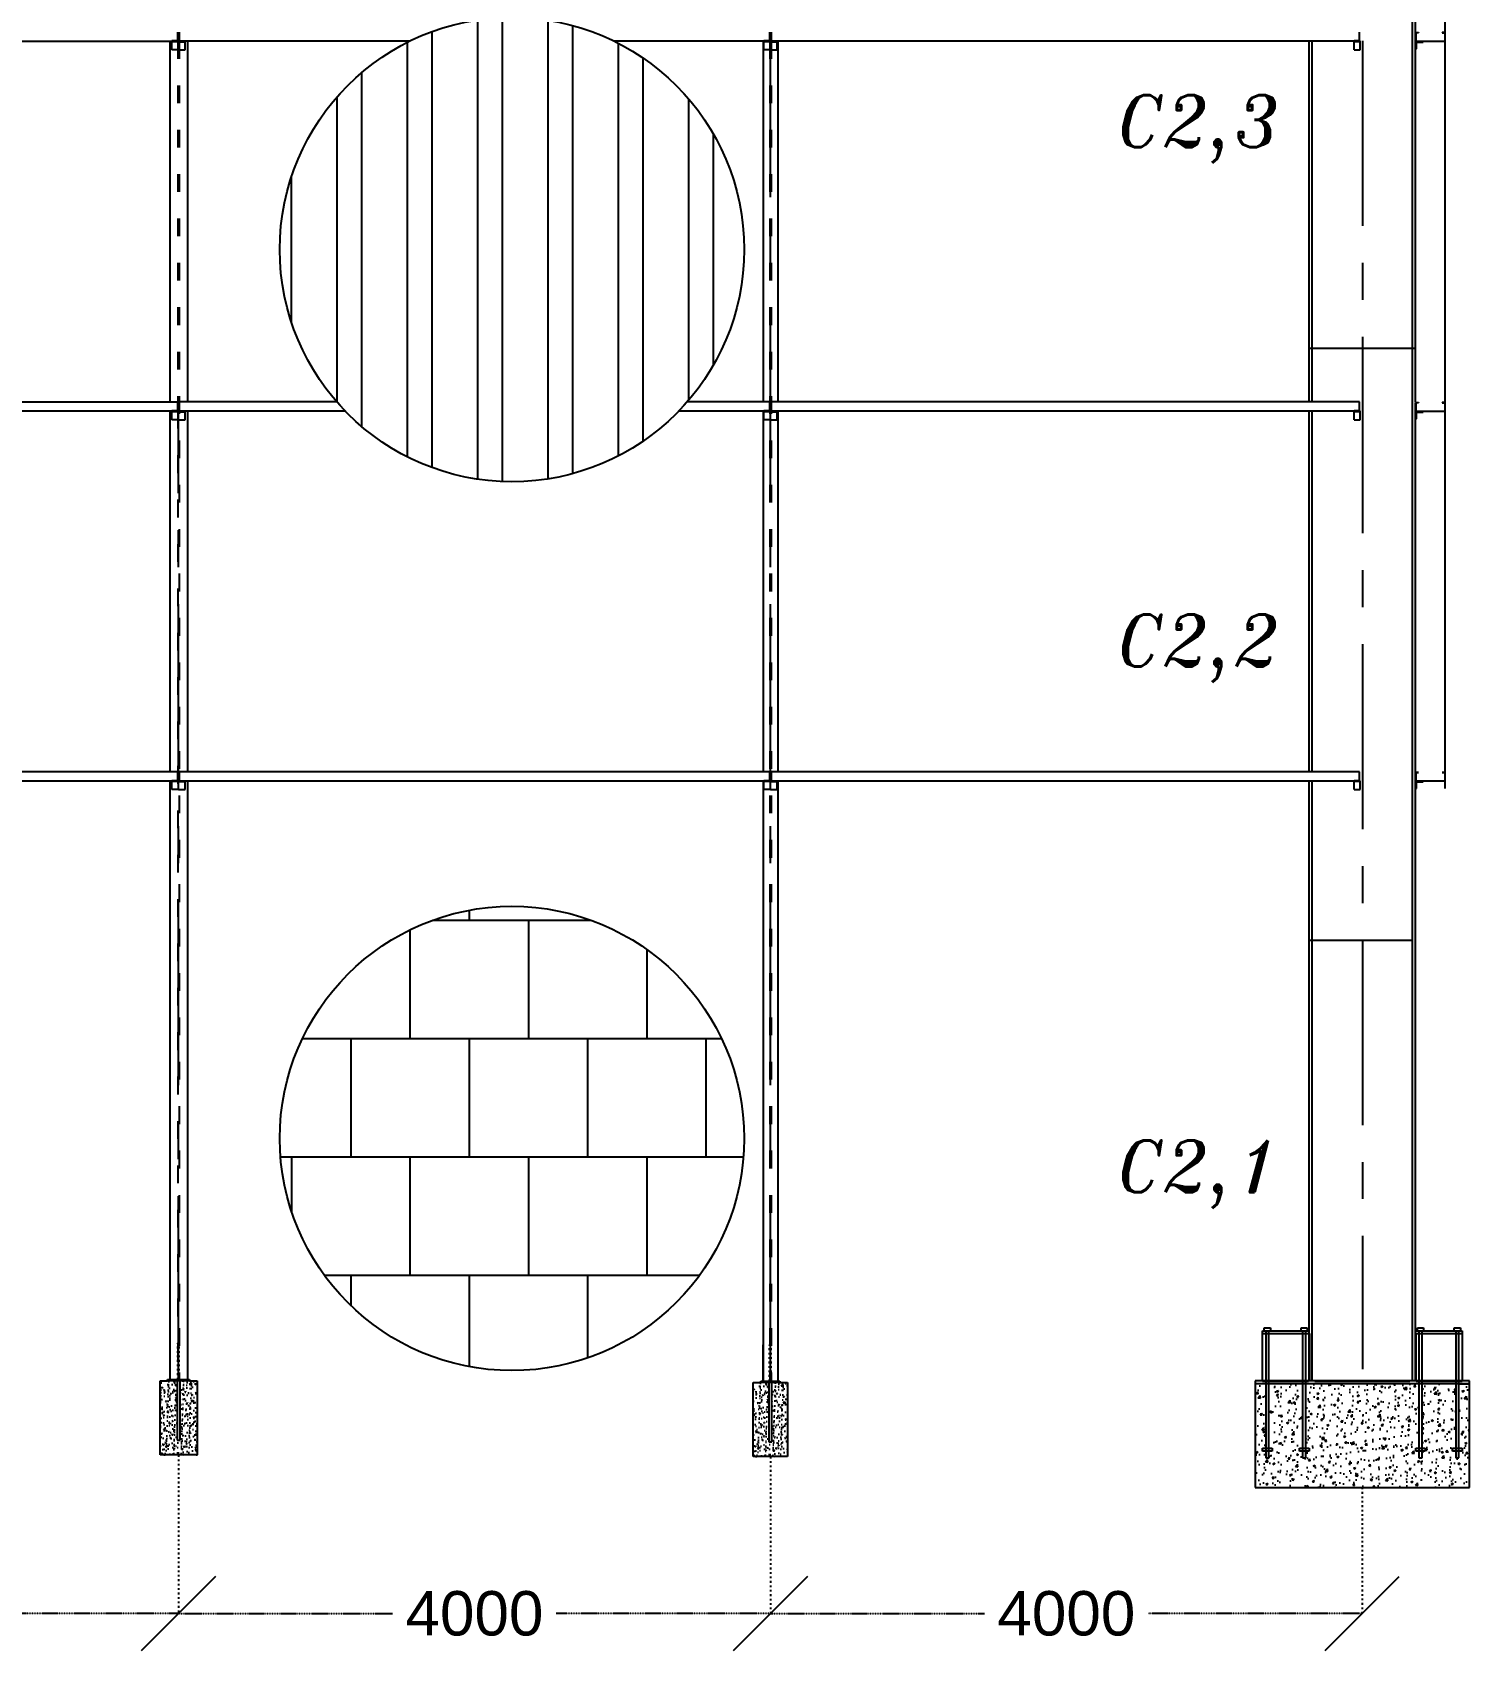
# Model space of a CAD drawing. Header units: inches. Extents: x -15 to 1885144, y -42615 to 866270.
# Drawn here: x 1651047 to 1660759, y 42447 to 53384 of the extents above; entities that cross this region are included whole.
import ezdxf

# ---------------------------------------------------------------- set-up
doc = ezdxf.new("R2010")
doc.units = ezdxf.units.IN
doc.header["$LTSCALE"] = 100
doc.header["$MEASUREMENT"] = 0
for name, pattern in [('CENTER', [2, 1.25, -0.25, 0.25, -0.25]), ('dash line', [30, 12, -18]), ('PHANTOM2', [1.25, 0.625, -0.125, 0.125, -0.125, 0.125, -0.125])]:
    doc.linetypes.add(name, pattern=pattern)
for name, color, linetype in [('axis', 8, 'PHANTOM2'), ('bolt', 1, 'Continuous'), ('corrugated sheet', 6, 'Continuous'), ('dimensions', 10, 'PHANTOM2'), ('layout', 7, 'Continuous'), ('pedestal', 9, 'Continuous'), ('purlins', 4, 'Continuous'), ('sections', 3, 'Continuous'), ('text', 3, 'Continuous')]:
    doc.layers.add(name, color=color, linetype=linetype)
doc.layers.add('weld', color=2, linetype='Continuous', lineweight=35)
doc.styles.get("Standard").update_dxf_attribs({"font": 'arial.ttf'})
doc.styles.add('TEXT-3', font='ITALICT.shx', dxfattribs={"height": 350})
doc.dimstyles.new('Dim_1', dxfattribs={"dimtxt": 300, "dimasz": 500, "dimexe": 0.0625, "dimexo": 0.0625, "dimgap": 100, "dimtad": 0, "dimtih": 1, "dimtoh": 1, "dimdec": 0, "dimzin": 0, "dimdsep": 46, "dimtxsty": 'Standard', "dimblk": 'OBLIQUE', "dimcen": 0.09, "dimclrd": 256, "dimclre": 256, "dimclrt": 256, "dimadec": 0, "dimazin": 0, "dimtm": 1e-09, "dimtfac": 1, "dimtdec": 0, "dimtofl": 0, "dimtmove": 0, "dimatfit": 3, "dimfxl": 1, "dimtfillclr": 256, "dimtolj": 1, "dimtzin": 0, "dimlwe": -1, "dimarcsym": 0})

# ---------------------------------------------------------------- blocks, each defined once
blk = doc.blocks.new('_Oblique')
at = {"color": 0, "linetype": 'ByBlock', "lineweight": -2}
blk.add_line((-0.5, -0.5), (0.5, 0.5), dxfattribs=at)
blk = doc.blocks.new('*D1474')
at = {"layer": 'Defpoints', "color": 0, "ltscale": 0.01, "transparency": 16777216}
for p in [(1643034, 43769), (1652034, 43769), (1652034, 42697)]:
    blk.add_point(p, dxfattribs=at)
at = {"layer": 'dimensions', "linetype": 'dash line', "ltscale": 0.01, "transparency": 16777216}
for p, q in [((1643034, 43769), (1643034, 42697)), ((1652034, 43769), (1652034, 42697))]:
    blk.add_line(p, q, dxfattribs=at)
at = {"layer": 'dimensions', "lineweight": -2, "ltscale": 0.01, "transparency": 16777216}
for p, q in [((1643034, 42697), (1646987, 42697)), ((1652034, 42697), (1648082, 42697))]:
    blk.add_line(p, q, dxfattribs=at)
at = {"layer": 'dimensions', "lineweight": -2, "ltscale": 0.01, "transparency": 16777216, "xscale": 500, "yscale": 500, "zscale": 500, "rotation": 180}
blk.add_blockref('_Oblique', (1643034, 42697), dxfattribs=at)
at = {"layer": 'dimensions', "lineweight": -2, "ltscale": 0.01, "transparency": 16777216, "xscale": 500, "yscale": 500, "zscale": 500}
blk.add_blockref('_Oblique', (1652034, 42697), dxfattribs=at)
at = {"layer": 'dimensions', "ltscale": 0.01, "transparency": 16777216, "insert": (1647534, 42697), "char_height": 300, "attachment_point": 5}
blk.add_mtext('\\A1;9000', dxfattribs=at)
blk = doc.blocks.new('*D1475')
at = {"layer": 'Defpoints', "color": 0, "ltscale": 0.01, "transparency": 16777216}
for p in [(1652034, 43769), (1656034, 43758), (1656034, 42697)]:
    blk.add_point(p, dxfattribs=at)
at = {"layer": 'dimensions', "linetype": 'dash line', "ltscale": 0.01, "transparency": 16777216}
for p, q in [((1652034, 43769), (1652034, 42697)), ((1656034, 43758), (1656034, 42697))]:
    blk.add_line(p, q, dxfattribs=at)
at = {"layer": 'dimensions', "lineweight": -2, "ltscale": 0.01, "transparency": 16777216}
for p, q in [((1652034, 42697), (1653481, 42697)), ((1656034, 42697), (1654587, 42697))]:
    blk.add_line(p, q, dxfattribs=at)
at = {"layer": 'dimensions', "lineweight": -2, "ltscale": 0.01, "transparency": 16777216, "xscale": 500, "yscale": 500, "zscale": 500, "rotation": 180}
blk.add_blockref('_Oblique', (1652034, 42697), dxfattribs=at)
at = {"layer": 'dimensions', "lineweight": -2, "ltscale": 0.01, "transparency": 16777216, "xscale": 500, "yscale": 500, "zscale": 500}
blk.add_blockref('_Oblique', (1656034, 42697), dxfattribs=at)
at = {"layer": 'dimensions', "ltscale": 0.01, "transparency": 16777216, "insert": (1654034, 42697), "char_height": 300, "attachment_point": 5}
blk.add_mtext('\\A1;4000', dxfattribs=at)
blk = doc.blocks.new('*D1476')
at = {"layer": 'Defpoints', "color": 0, "ltscale": 0.01, "transparency": 16777216}
for p in [(1656034, 43758), (1660034, 43549), (1660034, 42697)]:
    blk.add_point(p, dxfattribs=at)
at = {"layer": 'dimensions', "linetype": 'dash line', "ltscale": 0.01, "transparency": 16777216}
for p, q in [((1656034, 43758), (1656034, 42697)), ((1660034, 43549), (1660034, 42697))]:
    blk.add_line(p, q, dxfattribs=at)
at = {"layer": 'dimensions', "lineweight": -2, "ltscale": 0.01, "transparency": 16777216}
for p, q in [((1656034, 42697), (1657480, 42697)), ((1660034, 42697), (1658587, 42697))]:
    blk.add_line(p, q, dxfattribs=at)
at = {"layer": 'dimensions', "lineweight": -2, "ltscale": 0.01, "transparency": 16777216, "xscale": 500, "yscale": 500, "zscale": 500, "rotation": 180}
blk.add_blockref('_Oblique', (1656034, 42697), dxfattribs=at)
at = {"layer": 'dimensions', "lineweight": -2, "ltscale": 0.01, "transparency": 16777216, "xscale": 500, "yscale": 500, "zscale": 500}
blk.add_blockref('_Oblique', (1660034, 42697), dxfattribs=at)
at = {"layer": 'dimensions', "ltscale": 0.01, "transparency": 16777216, "insert": (1658034, 42697), "char_height": 300, "attachment_point": 5}
blk.add_mtext('\\A1;4000', dxfattribs=at)

msp = doc.modelspace()

# ---------------------------------------------------------------- hatches: boundary and pattern name
at = {"layer": 'bolt', "ltscale": 0.01}
h = msp.add_hatch(color=256, dxfattribs=at)
h.dxf.hatch_style = 1
h.paths.add_polyline_path([(1652044.378, 44269.308), (1652044.378, 44279.308), (1652024.378, 44279.308), (1652024.378, 44269.308)])
h = msp.add_hatch(color=256, dxfattribs=at)
h.dxf.hatch_style = 1
h.paths.add_polyline_path([(1656043.492, 44258.022), (1656043.492, 44268.022), (1656023.492, 44268.022), (1656023.492, 44258.022)])
at = {"layer": 'layout', "ltscale": 0.01}
h = msp.add_hatch(dxfattribs=at)
h.set_pattern_fill('STEEL', color=256, scale=3802.420809, angle=45)
h.set_pattern_definition([(90, (1521614.4, 663752.57), (-475.3026, 1e-13), []), (90, (1521446.37, 663920.6), (-475.3026, 1e-13), [])])
h.paths.add_polyline_path([(1655856.578, 51916.234, 1), (1652718.453, 51916.234, 1)])
h = msp.add_hatch(dxfattribs=at)
h.set_pattern_fill('AR-B88', color=256, scale=100)
h.set_pattern_definition([(0, (0, -103817), (0, 800), []), (90, (0, -103817), (-400, 800), [800, -800])])
h.paths.add_polyline_path([(1655856.578, 45908.379, 1), (1652718.453, 45908.379, 1)])
at = {"layer": 'pedestal', "ltscale": 0.01}
h = msp.add_hatch(dxfattribs=at)
h.set_pattern_fill('AR-CONC', color=256, scale=10)
h.set_pattern_definition([(50, (701453.753, -592.39), (71.7260183, -6.2752135), [7.5, -82.5]), (355, (701453.75, -592.39), (-13.8751334, 75.2192134), [6, -66]), (100.4514445, (701459.73, -592.91), (57.8508847, 68.943999), [6.374019, -70.114211]), (46.1842, (701453.75, -572.39), (106.724133, -16.551928), [11.25, -123.75]), (96.635635, (701462.65, -573.77), (93.466195, 97.41186), [9.561034, -105.171376]), (351.184164, (701453.75, -572.39), (93.466195, 97.41186), [9, -99]), (21, (701463.753, -577.39), (59.6907052, -40.261889), [7.5, -82.5]), (326, (701463.75, -577.39), (24.331533, 72.5150045), [6, -66]), (71.451445, (701468.73, -580.74), (84.0222377, 32.2531153), [6.374019, -70.114211]), (37.5, (701453.753, -592.388), (1.2159855, 33.2893854), [0, -65.2, 0, -67, 0, -66.25]), (7.5, (701453.753, -592.388), (26.3069537, 39.4411712), [0, -38.2, 0, -63.7, 0, -25.25]), (327.5, (701431.453, -592.388), (53.3822436, -2.2554872), [0, -25, 0, -78, 0, -103.5]), (317.5, (701421.453, -592.39), (58.318617, 10.0104982), [0, -32.5, 0, -51.8, 0, -73.5])])
h.paths.add_polyline_path([(1652159.462, 43769.308), (1652159.462, 44269.308), (1652109.462, 44269.308), (1652044.378, 44269.308), (1652044.378, 43869.308), (1652024.378, 43869.308), (1652024.378, 44269.308), (1651959.462, 44269.308), (1651909.462, 44269.308), (1651909.462, 43769.308)])
h = msp.add_hatch(dxfattribs=at)
h.set_pattern_fill('AR-CONC', color=256, scale=10)
h.set_pattern_definition([(50, (705452.866, -603.674), (71.7260183, -6.2752135), [7.5, -82.5]), (355, (705452.87, -603.674), (-13.8751334, 75.2192134), [6, -66]), (100.4514445, (705458.844, -604.2), (57.8508847, 68.943999), [6.374019, -70.114211]), (46.1842, (705452.87, -583.67), (106.724133, -16.551928), [11.25, -123.75]), (96.635635, (705461.76, -585.05), (93.466195, 97.41186), [9.561034, -105.171376]), (351.184164, (705452.87, -583.67), (93.466195, 97.41186), [9, -99]), (21, (705462.866, -588.674), (59.6907052, -40.261889), [7.5, -82.5]), (326, (705462.87, -588.674), (24.331533, 72.5150045), [6, -66]), (71.451445, (705467.84, -592.03), (84.0222377, 32.2531153), [6.374019, -70.114211]), (37.5, (705452.866, -603.674), (1.2159855, 33.2893854), [0, -65.2, 0, -67, 0, -66.25]), (7.5, (705452.866, -603.674), (26.3069537, 39.4411712), [0, -38.2, 0, -63.7, 0, -25.25]), (327.5, (705430.566, -603.674), (53.3822436, -2.2554872), [0, -25, 0, -78, 0, -103.5]), (317.5, (705420.566, -603.674), (58.318617, 10.0104982), [0, -32.5, 0, -51.8, 0, -73.5])])
h.paths.add_polyline_path([(1656148.575, 43758.022), (1656148.575, 44258.022), (1656108.575, 44258.022), (1656043.492, 44258.022), (1656043.492, 43858.022), (1656023.492, 43858.022), (1656023.492, 44258.022), (1655958.575, 44258.022), (1655918.575, 44258.022), (1655918.575, 43758.022)])
at = {"layer": 'pedestal', "ltscale": 10}
h = msp.add_hatch(dxfattribs=at)
h.set_pattern_fill('AR-CONC', color=256, scale=19)
h.set_pattern_definition([(50, (715496.27, 1474.02), (136.279435, -11.922906), [14.25, -156.75]), (355, (715496.27, 1474.02), (-26.362753, 142.916505), [11.4, -125.4]), (100.451444, (715507.62, 1473.03), (109.91668, 130.993598), [12.110636, -133.217001]), (46.1842, (715496.27, 1512.02), (202.775853, -31.448663), [21.375, -235.125]), (96.635635, (715513.16, 1509.4), (177.58577, 185.082534), [18.165965, -199.825614]), (351.184164, (715496.27, 1512.02), (177.58577, 185.082534), [17.1, -188.1]), (21, (715515.27, 1502.52), (113.41234, -76.497589), [14.25, -156.75]), (326, (715515.27, 1502.52), (46.229913, 137.778509), [11.4, -125.4]), (71.451445, (715524.72, 1496.15), (159.642252, 61.280919), [12.110636, -133.217001]), (37.5, (715496.266, 1474.02), (2.3103725, 63.2498322), [0, -123.88, 0, -127.3, 0, -125.875]), (7.5, (715496.266, 1474.02), (49.983212, 74.9382253), [0, -72.58, 0, -121.03, 0, -47.975]), (327.5, (715453.896, 1474.02), (101.426263, -4.2854256), [0, -47.5, 0, -148.2, 0, -196.65]), (317.5, (715434.9, 1474.02), (110.805372, 19.019947), [0, -61.75, 0, -98.42, 0, -139.65])])
h.paths.add_polyline_path([(1660416.378, 43794.308), (1660394.878, 43794.308), (1660394.878, 43814.308), (1660416.378, 43814.308), (1660416.378, 44214.308), (1660416.378, 44249.308), (1659652.378, 44249.308), (1659652.378, 44214.308), (1659652.378, 43814.308), (1659673.878, 43814.308), (1659673.878, 43794.308), (1659652.378, 43794.308), (1659652.378, 43749.308), (1659630.378, 43749.308), (1659630.378, 43794.308), (1659608.878, 43794.308), (1659608.878, 43814.308), (1659630.378, 43814.308), (1659630.378, 44214.308), (1659630.378, 44249.308), (1659403.378, 44249.308), (1659403.378, 44214.308), (1659403.378, 43814.308), (1659424.878, 43814.308), (1659424.878, 43794.308), (1659403.378, 43794.308), (1659403.378, 43749.308), (1659381.378, 43749.308), (1659381.378, 43794.308), (1659359.878, 43794.308), (1659359.878, 43814.308), (1659381.378, 43814.308), (1659381.378, 44214.308), (1659381.378, 44249.308), (1659309.378, 44249.308), (1659309.378, 43549.308), (1660759.378, 43549.308), (1660759.378, 44249.308), (1660687.378, 44249.308), (1660687.378, 43814.308), (1660708.878, 43814.308), (1660708.878, 43794.308), (1660687.378, 43794.308), (1660687.378, 43749.308), (1660665.378, 43749.308), (1660665.378, 43794.308), (1660643.878, 43794.308), (1660643.878, 43814.308), (1660665.378, 43814.308), (1660665.378, 44249.308), (1660438.378, 44249.308), (1660438.378, 44214.308), (1660438.378, 43814.308), (1660459.878, 43814.308), (1660459.878, 43794.308), (1660438.378, 43794.308), (1660438.378, 43749.308), (1660416.378, 43749.308)])
at = {"layer": 'purlins', "ltscale": 0.01}
h = msp.add_hatch(color=256, dxfattribs=at)
h.dxf.hatch_style = 1
h.paths.add_polyline_path([(1652004.378, 53320.103), (1652004.378, 53326.103), (1652014.378, 53326.103), (1652014.378, 53320.103)])
h = msp.add_hatch(color=256, dxfattribs=at)
h.dxf.hatch_style = 1
h.paths.add_polyline_path([(1652064.378, 53320.103), (1652064.378, 53326.103), (1652054.378, 53326.103), (1652054.378, 53320.103)])
h = msp.add_hatch(color=256, dxfattribs=at)
h.dxf.hatch_style = 1
h.paths.add_polyline_path([(1656004.378, 53320.103), (1656004.378, 53326.103), (1656014.378, 53326.103), (1656014.378, 53320.103)])
h = msp.add_hatch(color=256, dxfattribs=at)
h.dxf.hatch_style = 1
h.paths.add_polyline_path([(1656064.378, 53320.103), (1656064.378, 53326.103), (1656054.378, 53326.103), (1656054.378, 53320.103)])
h = msp.add_hatch(color=256, dxfattribs=at)
h.dxf.hatch_style = 1
h.paths.add_polyline_path([(1659994.378, 53320.103), (1659994.378, 53326.103), (1660004.378, 53326.103), (1660004.378, 53320.103)])
at = {"layer": 'purlins', "ltscale": 10}
h = msp.add_hatch(color=256, dxfattribs=at)
h.dxf.hatch_style = 1
h.paths.add_polyline_path([(1660426.878, 53322.753), (1660426.878, 53317.753), (1660416.878, 53317.753), (1660416.878, 53322.753)])
h = msp.add_hatch(color=256, dxfattribs=at)
h.dxf.hatch_style = 1
h.paths.add_polyline_path([(1660426.878, 53322.753), (1660426.878, 53317.753), (1660416.878, 53317.753), (1660416.878, 53322.753)])
at = {"layer": 'purlins', "ltscale": 0.01}
h = msp.add_hatch(color=256, dxfattribs=at)
h.dxf.hatch_style = 1
h.paths.add_polyline_path([(1652004.378, 50820.103), (1652004.378, 50826.103), (1652014.378, 50826.103), (1652014.378, 50820.103)])
h = msp.add_hatch(color=256, dxfattribs=at)
h.dxf.hatch_style = 1
h.paths.add_polyline_path([(1652064.378, 50820.103), (1652064.378, 50826.103), (1652054.378, 50826.103), (1652054.378, 50820.103)])
h = msp.add_hatch(color=256, dxfattribs=at)
h.dxf.hatch_style = 1
h.paths.add_polyline_path([(1656004.378, 50820.103), (1656004.378, 50826.103), (1656014.378, 50826.103), (1656014.378, 50820.103)])
h = msp.add_hatch(color=256, dxfattribs=at)
h.dxf.hatch_style = 1
h.paths.add_polyline_path([(1656064.378, 50820.103), (1656064.378, 50826.103), (1656054.378, 50826.103), (1656054.378, 50820.103)])
h = msp.add_hatch(color=256, dxfattribs=at)
h.dxf.hatch_style = 1
h.paths.add_polyline_path([(1659994.378, 50820.103), (1659994.378, 50826.103), (1660004.378, 50826.103), (1660004.378, 50820.103)])
at = {"layer": 'purlins', "ltscale": 10}
h = msp.add_hatch(color=256, dxfattribs=at)
h.dxf.hatch_style = 1
h.paths.add_polyline_path([(1660426.878, 50822.753), (1660426.878, 50817.753), (1660416.878, 50817.753), (1660416.878, 50822.753)])
h = msp.add_hatch(color=256, dxfattribs=at)
h.dxf.hatch_style = 1
h.paths.add_polyline_path([(1660426.878, 50822.753), (1660426.878, 50817.753), (1660416.878, 50817.753), (1660416.878, 50822.753)])
at = {"layer": 'purlins', "ltscale": 0.01}
h = msp.add_hatch(color=256, dxfattribs=at)
h.dxf.hatch_style = 1
h.paths.add_polyline_path([(1652004.378, 48320.103), (1652004.378, 48326.103), (1652014.378, 48326.103), (1652014.378, 48320.103)])
h = msp.add_hatch(color=256, dxfattribs=at)
h.dxf.hatch_style = 1
h.paths.add_polyline_path([(1652064.378, 48320.103), (1652064.378, 48326.103), (1652054.378, 48326.103), (1652054.378, 48320.103)])
h = msp.add_hatch(color=256, dxfattribs=at)
h.dxf.hatch_style = 1
h.paths.add_polyline_path([(1656004.378, 48320.103), (1656004.378, 48326.103), (1656014.378, 48326.103), (1656014.378, 48320.103)])
h = msp.add_hatch(color=256, dxfattribs=at)
h.dxf.hatch_style = 1
h.paths.add_polyline_path([(1656064.378, 48320.103), (1656064.378, 48326.103), (1656054.378, 48326.103), (1656054.378, 48320.103)])
h = msp.add_hatch(color=256, dxfattribs=at)
h.dxf.hatch_style = 1
h.paths.add_polyline_path([(1659994.378, 48320.103), (1659994.378, 48326.103), (1660004.378, 48326.103), (1660004.378, 48320.103)])
at = {"layer": 'purlins', "ltscale": 10}
h = msp.add_hatch(color=256, dxfattribs=at)
h.dxf.hatch_style = 1
h.paths.add_polyline_path([(1660426.878, 48322.753), (1660426.878, 48317.753), (1660416.878, 48317.753), (1660416.878, 48322.753)])

# ---------------------------------------------------------------- linework, layer by layer
at = {"layer": 'axis', "linetype": 'CENTER', "ltscale": 10}
for p, q in [((1660034.378, 55326.103), (1660034.378, 51249.308)), ((1656034.378, 44269.308), (1656034.378, 53326.103)), ((1660034.378, 51249.308), (1660034.378, 44349.308)), ((1652034.378, 44269.308), (1652034.378, 50820.103))]:
    msp.add_line(p, q, dxfattribs=at)
at = {"layer": 'bolt', "linetype": 'ByBlock'}
for p, q in [((1659371.378, 44609.308), (1659371.378, 44629.308)), ((1659371.378, 44629.308), (1659413.378, 44629.308)), ((1659413.378, 44629.308), (1659413.378, 44609.308)), ((1659620.378, 44609.308), (1659620.378, 44629.308)), ((1659620.378, 44629.308), (1659662.378, 44629.308)), ((1659662.378, 44629.308), (1659662.378, 44609.308)), ((1660406.378, 44609.308), (1660406.378, 44629.308)), ((1660406.378, 44629.308), (1660448.378, 44629.308)), ((1660448.378, 44629.308), (1660448.378, 44609.308)), ((1660655.378, 44609.308), (1660655.378, 44629.308)), ((1660655.378, 44629.308), (1660697.378, 44629.308)), ((1660697.378, 44629.308), (1660697.378, 44609.308)), ((1660416.378, 44609.308), (1660438.378, 44609.308)), ((1660665.378, 44609.308), (1660687.378, 44609.308)), ((1659359.878, 43814.308), (1659424.878, 43814.308)), ((1659359.878, 43794.308), (1659359.878, 43814.308)), ((1659424.878, 43794.308), (1659359.878, 43794.308)), ((1659424.878, 43814.308), (1659424.878, 43794.308)), ((1659608.878, 43814.308), (1659673.878, 43814.308)), ((1659608.878, 43794.308), (1659608.878, 43814.308)), ((1659673.878, 43794.308), (1659608.878, 43794.308)), ((1659673.878, 43814.308), (1659673.878, 43794.308)), ((1660394.878, 43814.308), (1660459.878, 43814.308)), ((1660394.878, 43794.308), (1660394.878, 43814.308)), ((1660459.878, 43794.308), (1660394.878, 43794.308)), ((1660459.878, 43814.308), (1660459.878, 43794.308)), ((1660643.878, 43814.308), (1660708.878, 43814.308)), ((1660643.878, 43794.308), (1660643.878, 43814.308)), ((1660708.878, 43794.308), (1660643.878, 43794.308)), ((1660708.878, 43814.308), (1660708.878, 43794.308))]:
    msp.add_line(p, q, dxfattribs=at)
at = {"layer": 'bolt', "linetype": 'dash line'}
for p, q in [((1659381.378, 44609.308), (1659381.378, 44589.308)), ((1659381.378, 44589.308), (1659381.378, 44269.308)), ((1659403.378, 44589.308), (1659403.378, 44609.308)), ((1659403.378, 44269.308), (1659403.378, 44589.308)), ((1659630.378, 44609.308), (1659630.378, 44589.308)), ((1659630.378, 44589.308), (1659630.378, 44269.308)), ((1659652.378, 44589.308), (1659652.378, 44609.308)), ((1659652.378, 44269.308), (1659652.378, 44589.308)), ((1660416.378, 44609.308), (1660416.378, 44589.308)), ((1660416.378, 44589.308), (1660416.378, 44269.308)), ((1660438.378, 44589.308), (1660438.378, 44609.308)), ((1660438.378, 44269.308), (1660438.378, 44589.308)), ((1660665.378, 44609.308), (1660665.378, 44589.308)), ((1660665.378, 44589.308), (1660665.378, 44269.308)), ((1660687.378, 44589.308), (1660687.378, 44609.308)), ((1660687.378, 44269.308), (1660687.378, 44589.308)), ((1659381.378, 44269.308), (1659381.378, 44214.308)), ((1659403.378, 44214.308), (1659403.378, 44269.308)), ((1659630.378, 44269.308), (1659630.378, 44214.308)), ((1659652.378, 44214.308), (1659652.378, 44269.308)), ((1660416.378, 44269.308), (1660416.378, 44214.308)), ((1660438.378, 44214.308), (1660438.378, 44269.308))]:
    msp.add_line(p, q, dxfattribs=at)
at = {"layer": 'bolt', "ltscale": 0.01}
for p, q in [((1652024.378, 44279.308), (1652024.378, 44269.308)), ((1652024.378, 44269.308), (1652024.378, 43869.308)), ((1652044.378, 44279.308), (1652044.378, 44269.308)), ((1652044.378, 43869.308), (1652044.378, 44269.308)), ((1656023.492, 44268.022), (1656023.492, 44258.022)), ((1656023.492, 44258.022), (1656023.492, 43858.022)), ((1656043.492, 44268.022), (1656043.492, 44258.022)), ((1656043.492, 43858.022), (1656043.492, 44258.022)), ((1652024.378, 43869.308), (1652044.378, 43869.308)), ((1656023.492, 43858.022), (1656043.492, 43858.022))]:
    msp.add_line(p, q, dxfattribs=at)
at = {"layer": 'bolt'}
for p, q in [((1659381.378, 44214.308), (1659381.378, 43749.308)), ((1659403.378, 43749.308), (1659403.378, 44214.308)), ((1659630.378, 44214.308), (1659630.378, 43749.308)), ((1659652.378, 43749.308), (1659652.378, 44214.308)), ((1660416.378, 44214.308), (1660416.378, 43749.308)), ((1660438.378, 43749.308), (1660438.378, 44214.308)), ((1660665.378, 44269.308), (1660665.378, 43749.308)), ((1660687.378, 43749.308), (1660687.378, 44269.308)), ((1659381.378, 43749.308), (1659403.378, 43749.308)), ((1659630.378, 43749.308), (1659652.378, 43749.308)), ((1660416.378, 43749.308), (1660438.378, 43749.308)), ((1660665.378, 43749.308), (1660687.378, 43749.308))]:
    msp.add_line(p, q, dxfattribs=at)
at = {"layer": 'corrugated sheet', "ltscale": 10}
for p, q in [((1660593.878, 48272.753), (1660593.878, 57621.165)), ((1660593.878, 48273.253), (1660593.878, 57621.165)), ((1660594.378, 48273.253), (1660594.378, 57621.117))]:
    msp.add_line(p, q, dxfattribs=at)
at = {"layer": 'layout', "ltscale": 10}
for p, q in [((1660374.378, 53357.027), (1660374.378, 54524.413)), ((1660394.378, 53357.027), (1660394.378, 54524.413)), ((1659674.378, 51249.308), (1659674.378, 53326.103)), ((1659694.378, 51249.308), (1659694.378, 53326.103)), ((1660374.378, 51249.308), (1660374.378, 53357.027)), ((1660394.378, 51249.308), (1660394.378, 53357.027)), ((1659674.378, 50886.103), (1659674.378, 51249.308)), ((1659674.378, 51249.308), (1659694.378, 51249.308)), ((1659694.378, 50886.103), (1659694.378, 51249.308)), ((1659694.378, 51249.308), (1660374.378, 51249.308)), ((1660374.378, 50844.703), (1660374.378, 51249.308)), ((1660374.378, 51249.308), (1660394.378, 51249.308)), ((1660394.378, 50886.103), (1660394.378, 51249.308)), ((1659674.378, 48386.103), (1659674.378, 50826.103)), ((1659694.378, 48386.103), (1659694.378, 50826.103)), ((1660374.378, 48350.197), (1660374.378, 50844.703)), ((1660394.378, 48350.197), (1660394.378, 50826.103)), ((1660374.378, 47249.308), (1660374.378, 48350.197)), ((1660394.378, 47249.308), (1660394.378, 48350.197)), ((1659674.378, 47249.308), (1659674.378, 48326.103)), ((1659694.378, 47249.308), (1659694.378, 48326.103)), ((1659674.378, 44269.308), (1659674.378, 47249.308)), ((1659674.378, 47249.308), (1659694.378, 47249.308)), ((1659694.378, 44269.308), (1659694.378, 47249.308)), ((1659694.378, 47249.308), (1660374.378, 47249.308)), ((1660374.378, 44269.308), (1660374.378, 47249.308)), ((1660394.378, 44269.308), (1660394.378, 47249.308))]:
    msp.add_line(p, q, dxfattribs=at)
at = {"layer": 'layout', "ltscale": 0.01}
for p, q in [((1651974.378, 53325.737), (1651974.378, 50885.737)), ((1652094.378, 53326.103), (1652094.378, 50886.103)), ((1655984.378, 53326.103), (1655984.378, 50886.103)), ((1656084.378, 53326.103), (1656084.378, 50886.103)), ((1651974.378, 50825.737), (1651974.378, 48385.737)), ((1652094.378, 50826.103), (1652094.378, 48386.103)), ((1655984.378, 50826.103), (1655984.378, 48386.103)), ((1656084.378, 50826.103), (1656084.378, 48386.103)), ((1651974.378, 48325.737), (1651974.378, 44269.308)), ((1652094.378, 48326.103), (1652094.378, 44269.308)), ((1655984.378, 48326.103), (1655984.378, 44269.308)), ((1656084.378, 48326.103), (1656084.378, 44269.308))]:
    msp.add_line(p, q, dxfattribs=at)
at = {"layer": 'layout', "linetype": 'dash line', "ltscale": 0.1}
for p, q in [((1652029.378, 53326.103), (1652029.378, 50885.737)), ((1652039.378, 53326.103), (1652039.378, 44269.308)), ((1656029.378, 53326.103), (1656029.378, 44269.308)), ((1656039.378, 53326.103), (1656039.378, 44269.308)), ((1652029.378, 50826.103), (1652029.378, 44269.308))]:
    msp.add_line(p, q, dxfattribs=at)
at = {"layer": 'layout', "ltscale": 0.01}
for centre in [(1654287.516, 51916.234), (1654287.516, 45908.379)]:
    msp.add_circle(centre, 1569.062, dxfattribs=at)
at = {"layer": 'pedestal', "ltscale": 0.01}
for p, q in [((1651909.462, 43769.308), (1651909.462, 44269.308)), ((1651909.462, 44269.308), (1651959.462, 44269.308)), ((1652109.462, 44269.308), (1652159.462, 44269.308)), ((1652159.462, 44269.308), (1652159.462, 43769.308)), ((1655918.575, 43758.022), (1655918.575, 44258.022)), ((1655918.575, 44258.022), (1655968.575, 44258.022)), ((1656098.575, 44258.022), (1656148.575, 44258.022)), ((1656148.575, 44258.022), (1656148.575, 43758.022)), ((1652159.462, 43769.308), (1651909.462, 43769.308)), ((1656148.575, 43758.022), (1655918.575, 43758.022))]:
    msp.add_line(p, q, dxfattribs=at)
at = {"layer": 'pedestal', "ltscale": 10}
for p, q in [((1659309.378, 44249.308), (1659309.378, 43549.308)), ((1660759.378, 43549.308), (1660759.378, 44269.308)), ((1659309.378, 43549.308), (1660759.378, 43549.308)), ((1660251.173, 43549.308), (1660759.378, 43549.308))]:
    msp.add_line(p, q, dxfattribs=at)
at = {"layer": 'purlins', "ltscale": 0.01}
for p, q in [((1652029.378, 53326.103), (1652029.378, 53386.103)), ((1652039.378, 53386.103), (1652039.378, 53326.103)), ((1656029.378, 53326.103), (1656029.378, 53386.103)), ((1656039.378, 53386.103), (1656039.378, 53326.103)), ((1660014.378, 53326.103), (1660014.378, 53386.103)), ((1643004.378, 53325.737), (1651989.378, 53325.737)), ((1651989.378, 53320.103), (1651989.378, 53326.103)), ((1652029.378, 53326.103), (1651989.378, 53326.103)), ((1652039.378, 53320.103), (1651989.378, 53320.103)), ((1651989.378, 53266.103), (1651989.378, 53320.103)), ((1652034.378, 53266.103), (1651989.378, 53266.103)), ((1652004.378, 53326.103), (1652004.378, 53320.103)), ((1652014.378, 53326.103), (1652014.378, 53320.103)), ((1652034.378, 53266.103), (1652079.378, 53266.103)), ((1652039.378, 53326.103), (1652079.378, 53326.103)), ((1652039.378, 53326.103), (1653598.874, 53326.103)), ((1652039.378, 53320.103), (1652079.378, 53320.103)), ((1652054.378, 53326.103), (1652054.378, 53320.103)), ((1652064.378, 53326.103), (1652064.378, 53320.103)), ((1652079.378, 53320.103), (1652079.378, 53326.103)), ((1652079.378, 53266.103), (1652079.378, 53320.103)), ((1654976.157, 53326.103), (1656019.378, 53326.103)), ((1655989.378, 53320.103), (1655989.378, 53326.103)), ((1656039.378, 53326.103), (1655989.378, 53326.103)), ((1656039.378, 53320.103), (1655989.378, 53320.103)), ((1655989.378, 53266.103), (1655989.378, 53320.103)), ((1656034.378, 53266.103), (1655989.378, 53266.103)), ((1656004.378, 53326.103), (1656004.378, 53320.103)), ((1656014.378, 53326.103), (1656014.378, 53320.103)), ((1656034.378, 53266.103), (1656079.378, 53266.103)), ((1656039.378, 53326.103), (1656079.378, 53326.103)), ((1656039.378, 53326.103), (1660014.378, 53326.103)), ((1656039.378, 53320.103), (1656079.378, 53320.103)), ((1656054.378, 53326.103), (1656054.378, 53320.103)), ((1656064.378, 53326.103), (1656064.378, 53320.103)), ((1656079.378, 53320.103), (1656079.378, 53326.103)), ((1656079.378, 53266.103), (1656079.378, 53320.103)), ((1659979.378, 53320.103), (1659979.378, 53326.103)), ((1660019.378, 53326.103), (1659979.378, 53326.103)), ((1660019.378, 53320.103), (1659979.378, 53320.103)), ((1659979.378, 53266.103), (1659979.378, 53320.103)), ((1659979.378, 53266.103), (1660019.378, 53266.103)), ((1659994.378, 53326.103), (1659994.378, 53320.103)), ((1660004.378, 53326.103), (1660004.378, 53320.103)), ((1660019.378, 53266.103), (1660019.378, 53326.103)), ((1652029.378, 50885.737), (1643039.385, 50885.737)), ((1652029.378, 50826.103), (1652029.378, 50886.103)), ((1653103.968, 50886.103), (1652039.378, 50886.103)), ((1652039.378, 50886.103), (1652039.378, 50826.103)), ((1656029.378, 50886.103), (1655471.064, 50886.103)), ((1656029.378, 50826.103), (1656029.378, 50886.103)), ((1656039.378, 50886.103), (1656039.378, 50826.103)), ((1660014.378, 50886.103), (1656039.378, 50886.103)), ((1660014.378, 50826.103), (1660014.378, 50886.103)), ((1643004.378, 50825.737), (1651989.378, 50825.737)), ((1651989.378, 50820.103), (1651989.378, 50826.103)), ((1652029.378, 50826.103), (1651989.378, 50826.103)), ((1652039.378, 50820.103), (1651989.378, 50820.103)), ((1651989.378, 50766.103), (1651989.378, 50820.103)), ((1652034.378, 50766.103), (1651989.378, 50766.103)), ((1652004.378, 50826.103), (1652004.378, 50820.103)), ((1652014.378, 50826.103), (1652014.378, 50820.103)), ((1652034.378, 50766.103), (1652079.378, 50766.103)), ((1652039.378, 50826.103), (1652079.378, 50826.103)), ((1652039.378, 50826.103), (1653158.99, 50826.103)), ((1652039.378, 50820.103), (1652079.378, 50820.103)), ((1652054.378, 50826.103), (1652054.378, 50820.103)), ((1652064.378, 50826.103), (1652064.378, 50820.103)), ((1652079.378, 50820.103), (1652079.378, 50826.103)), ((1652079.378, 50766.103), (1652079.378, 50820.103)), ((1655416.041, 50826.103), (1656019.378, 50826.103)), ((1655989.378, 50820.103), (1655989.378, 50826.103)), ((1656039.378, 50826.103), (1655989.378, 50826.103)), ((1656039.378, 50820.103), (1655989.378, 50820.103)), ((1655989.378, 50766.103), (1655989.378, 50820.103)), ((1656034.378, 50766.103), (1655989.378, 50766.103)), ((1656004.378, 50826.103), (1656004.378, 50820.103)), ((1656014.378, 50826.103), (1656014.378, 50820.103)), ((1656034.378, 50766.103), (1656079.378, 50766.103)), ((1656039.378, 50826.103), (1656079.378, 50826.103)), ((1656039.378, 50826.103), (1660014.378, 50826.103)), ((1656039.378, 50820.103), (1656079.378, 50820.103)), ((1656054.378, 50826.103), (1656054.378, 50820.103)), ((1656064.378, 50826.103), (1656064.378, 50820.103)), ((1656079.378, 50820.103), (1656079.378, 50826.103)), ((1656079.378, 50766.103), (1656079.378, 50820.103)), ((1659979.378, 50820.103), (1659979.378, 50826.103)), ((1660019.378, 50826.103), (1659979.378, 50826.103)), ((1660019.378, 50820.103), (1659979.378, 50820.103)), ((1659979.378, 50766.103), (1659979.378, 50820.103)), ((1659979.378, 50766.103), (1660019.378, 50766.103)), ((1659994.378, 50826.103), (1659994.378, 50820.103)), ((1660004.378, 50826.103), (1660004.378, 50820.103)), ((1660019.378, 50766.103), (1660019.378, 50826.103)), ((1652029.378, 48385.737), (1643039.385, 48385.737)), ((1652029.378, 48326.103), (1652029.378, 48386.103)), ((1656029.378, 48386.103), (1652039.378, 48386.103)), ((1652039.378, 48386.103), (1652039.378, 48326.103)), ((1656029.378, 48326.103), (1656029.378, 48386.103)), ((1656039.378, 48386.103), (1656039.378, 48326.103)), ((1660014.378, 48386.103), (1656039.378, 48386.103)), ((1660014.378, 48326.103), (1660014.378, 48386.103)), ((1643004.378, 48325.737), (1651989.378, 48325.737)), ((1651989.378, 48320.103), (1651989.378, 48326.103)), ((1652029.378, 48326.103), (1651989.378, 48326.103)), ((1652039.378, 48320.103), (1651989.378, 48320.103)), ((1651989.378, 48266.103), (1651989.378, 48320.103)), ((1652034.378, 48266.103), (1651989.378, 48266.103)), ((1652004.378, 48326.103), (1652004.378, 48320.103)), ((1652014.378, 48326.103), (1652014.378, 48320.103)), ((1652034.378, 48266.103), (1652079.378, 48266.103)), ((1652039.378, 48326.103), (1652079.378, 48326.103)), ((1652039.378, 48326.103), (1656019.378, 48326.103)), ((1652039.378, 48320.103), (1652079.378, 48320.103)), ((1652054.378, 48326.103), (1652054.378, 48320.103)), ((1652064.378, 48326.103), (1652064.378, 48320.103)), ((1652079.378, 48320.103), (1652079.378, 48326.103)), ((1652079.378, 48266.103), (1652079.378, 48320.103)), ((1655989.378, 48320.103), (1655989.378, 48326.103)), ((1656039.378, 48326.103), (1655989.378, 48326.103)), ((1656039.378, 48320.103), (1655989.378, 48320.103)), ((1655989.378, 48266.103), (1655989.378, 48320.103)), ((1656034.378, 48266.103), (1655989.378, 48266.103)), ((1656004.378, 48326.103), (1656004.378, 48320.103)), ((1656014.378, 48326.103), (1656014.378, 48320.103)), ((1656034.378, 48266.103), (1656079.378, 48266.103)), ((1656039.378, 48326.103), (1656079.378, 48326.103)), ((1656039.378, 48326.103), (1660014.378, 48326.103)), ((1656039.378, 48320.103), (1656079.378, 48320.103)), ((1656054.378, 48326.103), (1656054.378, 48320.103)), ((1656064.378, 48326.103), (1656064.378, 48320.103)), ((1656079.378, 48320.103), (1656079.378, 48326.103)), ((1656079.378, 48266.103), (1656079.378, 48320.103)), ((1659979.378, 48320.103), (1659979.378, 48326.103)), ((1660019.378, 48326.103), (1659979.378, 48326.103)), ((1660019.378, 48320.103), (1659979.378, 48320.103)), ((1659979.378, 48266.103), (1659979.378, 48320.103)), ((1659979.378, 48266.103), (1660019.378, 48266.103)), ((1659994.378, 48326.103), (1659994.378, 48320.103)), ((1660004.378, 48326.103), (1660004.378, 48320.103)), ((1660019.378, 48266.103), (1660019.378, 48326.103))]:
    msp.add_line(p, q, dxfattribs=at)
at = {"layer": 'purlins', "ltscale": 10}
for p, q in [((1660394.378, 53322.753), (1660394.378, 53382.753)), ((1660394.378, 53382.753), (1660414.378, 53382.753)), ((1660394.378, 53322.753), (1660394.378, 53382.753)), ((1660394.378, 53382.753), (1660414.378, 53382.753)), ((1660414.378, 53380.753), (1660396.378, 53380.753)), ((1660396.378, 53380.753), (1660396.378, 53324.753)), ((1660414.378, 53380.753), (1660396.378, 53380.753)), ((1660396.378, 53380.753), (1660396.378, 53324.753)), ((1660414.378, 53382.753), (1660414.378, 53380.753)), ((1660414.378, 53382.753), (1660414.378, 53380.753)), ((1660594.378, 53382.753), (1660574.378, 53382.753)), ((1660574.378, 53382.753), (1660574.378, 53380.753)), ((1660594.378, 53382.753), (1660574.378, 53382.753)), ((1660574.378, 53382.753), (1660574.378, 53380.753)), ((1660574.378, 53380.753), (1660592.378, 53380.753)), ((1660574.378, 53380.753), (1660592.378, 53380.753)), ((1660592.378, 53380.753), (1660592.378, 53324.753)), ((1660592.378, 53380.753), (1660592.378, 53324.753)), ((1660594.378, 53322.753), (1660594.378, 53382.753)), ((1660594.378, 53322.753), (1660594.378, 53382.753)), ((1660594.378, 53322.753), (1660394.378, 53322.753)), ((1660394.378, 53322.753), (1660394.378, 53272.753)), ((1660444.378, 53322.753), (1660394.378, 53322.753)), ((1660594.378, 53322.753), (1660394.378, 53322.753)), ((1660394.378, 53322.753), (1660394.378, 53272.753)), ((1660444.378, 53322.753), (1660394.378, 53322.753)), ((1660394.378, 53272.753), (1660399.378, 53272.753)), ((1660394.378, 53272.753), (1660399.378, 53272.753)), ((1660396.378, 53324.753), (1660592.378, 53324.753)), ((1660396.378, 53324.753), (1660592.378, 53324.753)), ((1660399.378, 53272.753), (1660399.378, 53317.753)), ((1660399.378, 53317.753), (1660444.378, 53317.753)), ((1660399.378, 53272.753), (1660399.378, 53317.753)), ((1660399.378, 53317.753), (1660444.378, 53317.753)), ((1660416.878, 53317.753), (1660416.878, 53322.753)), ((1660416.878, 53317.753), (1660416.878, 53322.753)), ((1660426.878, 53317.753), (1660426.878, 53322.753)), ((1660426.878, 53317.753), (1660426.878, 53322.753)), ((1660444.378, 53317.753), (1660444.378, 53322.753)), ((1660444.378, 53317.753), (1660444.378, 53322.753)), ((1660394.378, 50822.753), (1660394.378, 50882.753)), ((1660394.378, 50882.753), (1660414.378, 50882.753)), ((1660394.378, 50822.753), (1660394.378, 50882.753)), ((1660394.378, 50882.753), (1660414.378, 50882.753)), ((1660414.378, 50880.753), (1660396.378, 50880.753)), ((1660396.378, 50880.753), (1660396.378, 50824.753)), ((1660414.378, 50880.753), (1660396.378, 50880.753)), ((1660396.378, 50880.753), (1660396.378, 50824.753)), ((1660414.378, 50882.753), (1660414.378, 50880.753)), ((1660414.378, 50882.753), (1660414.378, 50880.753)), ((1660594.378, 50882.753), (1660574.378, 50882.753)), ((1660574.378, 50882.753), (1660574.378, 50880.753)), ((1660594.378, 50882.753), (1660574.378, 50882.753)), ((1660574.378, 50882.753), (1660574.378, 50880.753)), ((1660574.378, 50880.753), (1660592.378, 50880.753)), ((1660574.378, 50880.753), (1660592.378, 50880.753)), ((1660592.378, 50880.753), (1660592.378, 50824.753)), ((1660592.378, 50880.753), (1660592.378, 50824.753)), ((1660594.378, 50822.753), (1660594.378, 50882.753)), ((1660594.378, 50822.753), (1660594.378, 50882.753)), ((1660594.378, 50822.753), (1660394.378, 50822.753)), ((1660394.378, 50822.753), (1660394.378, 50772.753)), ((1660444.378, 50822.753), (1660394.378, 50822.753)), ((1660594.378, 50822.753), (1660394.378, 50822.753)), ((1660394.378, 50822.753), (1660394.378, 50772.753)), ((1660444.378, 50822.753), (1660394.378, 50822.753)), ((1660394.378, 50772.753), (1660399.378, 50772.753)), ((1660394.378, 50772.753), (1660399.378, 50772.753)), ((1660396.378, 50824.753), (1660592.378, 50824.753)), ((1660396.378, 50824.753), (1660592.378, 50824.753)), ((1660399.378, 50772.753), (1660399.378, 50817.753)), ((1660399.378, 50817.753), (1660444.378, 50817.753)), ((1660399.378, 50772.753), (1660399.378, 50817.753)), ((1660399.378, 50817.753), (1660444.378, 50817.753)), ((1660416.878, 50817.753), (1660416.878, 50822.753)), ((1660416.878, 50817.753), (1660416.878, 50822.753)), ((1660426.878, 50817.753), (1660426.878, 50822.753)), ((1660426.878, 50817.753), (1660426.878, 50822.753)), ((1660444.378, 50817.753), (1660444.378, 50822.753)), ((1660444.378, 50817.753), (1660444.378, 50822.753)), ((1660394.378, 48322.753), (1660394.378, 48382.753)), ((1660394.378, 48382.753), (1660414.378, 48382.753)), ((1660414.378, 48380.753), (1660396.378, 48380.753)), ((1660396.378, 48380.753), (1660396.378, 48324.753)), ((1660414.378, 48382.753), (1660414.378, 48380.753)), ((1660594.378, 48382.753), (1660574.378, 48382.753)), ((1660574.378, 48382.753), (1660574.378, 48380.753)), ((1660574.378, 48380.753), (1660592.378, 48380.753)), ((1660592.378, 48380.753), (1660592.378, 48324.753)), ((1660594.378, 48322.753), (1660594.378, 48382.753)), ((1660594.378, 48322.753), (1660394.378, 48322.753)), ((1660394.378, 48322.753), (1660394.378, 48272.753)), ((1660444.378, 48322.753), (1660394.378, 48322.753)), ((1660394.378, 48272.753), (1660399.378, 48272.753)), ((1660396.378, 48324.753), (1660592.378, 48324.753)), ((1660399.378, 48272.753), (1660399.378, 48317.753)), ((1660399.378, 48317.753), (1660444.378, 48317.753)), ((1660416.878, 48317.753), (1660416.878, 48322.753)), ((1660426.878, 48317.753), (1660426.878, 48322.753)), ((1660444.378, 48317.753), (1660444.378, 48322.753))]:
    msp.add_line(p, q, dxfattribs=at)
at = {"layer": 'sections'}
for p, q in [((1659674.378, 44269.308), (1659674.378, 45358.089)), ((1659694.378, 44269.308), (1659694.378, 45358.089)), ((1660374.378, 44269.308), (1660374.378, 45358.089)), ((1660394.378, 44269.308), (1660394.378, 45358.089)), ((1659359.378, 44589.308), (1659359.378, 44609.308)), ((1659359.378, 44609.308), (1659674.378, 44609.308)), ((1659359.378, 44269.308), (1659359.378, 44589.308)), ((1659359.378, 44589.308), (1659674.378, 44589.308)), ((1660394.378, 44609.308), (1660709.378, 44609.308)), ((1660394.378, 44589.308), (1660709.378, 44589.308)), ((1660709.378, 44609.308), (1660709.378, 44269.308)), ((1660759.378, 44269.308), (1659309.378, 44269.308)), ((1659309.378, 44269.308), (1659309.378, 44249.308)), ((1660759.378, 44249.308), (1659309.378, 44249.308)), ((1660687.378, 44249.308), (1660759.378, 44249.308)), ((1660759.378, 44269.308), (1660709.378, 44269.308))]:
    msp.add_line(p, q, dxfattribs=at)
at = {"layer": 'sections', "ltscale": 0.01}
for p, q in [((1651974.462, 44524.102), (1651974.462, 44279.308)), ((1652094.462, 44524.102), (1652094.462, 44279.308)), ((1655983.575, 44512.816), (1655983.575, 44268.022)), ((1656083.575, 44512.816), (1656083.575, 44268.022)), ((1651959.462, 44279.308), (1652109.462, 44279.308)), ((1651959.462, 44269.308), (1651959.462, 44279.308)), ((1652109.462, 44269.308), (1651959.462, 44269.308)), ((1652109.462, 44279.308), (1652109.462, 44269.308)), ((1655968.575, 44268.022), (1656098.575, 44268.022)), ((1655968.575, 44258.022), (1655968.575, 44268.022)), ((1656098.575, 44258.022), (1655968.575, 44258.022)), ((1656098.575, 44268.022), (1656098.575, 44258.022))]:
    msp.add_line(p, q, dxfattribs=at)
at = {"layer": 'sections', "linetype": 'dash line', "ltscale": 0.01}
for p, q in [((1652029.378, 44279.308), (1652029.378, 44524.102)), ((1652039.378, 44279.308), (1652039.378, 44524.102)), ((1656028.492, 44268.022), (1656028.492, 44512.816)), ((1656038.492, 44268.022), (1656038.492, 44512.816))]:
    msp.add_line(p, q, dxfattribs=at)
at = {"layer": 'weld', "ltscale": 10}
for p, q in [((1659674.378, 44589.308), (1659674.378, 44269.308)), ((1660394.378, 44589.308), (1660394.378, 44269.308)), ((1659359.378, 44269.308), (1659670.378, 44269.308)), ((1659714.378, 44269.308), (1660354.378, 44269.308)), ((1660398.378, 44269.308), (1660709.378, 44269.308))]:
    msp.add_line(p, q, dxfattribs=at)

# ---------------------------------------------------------------- texts
at = {"layer": 'text', "linetype": 'Continuous', "style": 'TEXT-3'}
for s, p in [('C2,3', (1658374.92, 52609.155)), ('C2,2', (1658374.92, 49099.286)), ('C2,1', (1658374.92, 45545.074))]:
    msp.add_text(s, height=350, dxfattribs=at).set_placement(p)

# ---------------------------------------------------------------- dimensions: what is measured, and where the dimension line sits
at = {"layer": 'dimensions', "ltscale": 0.01}
dim = msp.add_linear_dim(base=(1652034.462, 42696.778), p1=(1643034.462, 43769.308), p2=(1652034.462, 43769.308), dimstyle='Dim_1', override={"dimtmove": 1}, dxfattribs=at)
dim.commit()
dim.dimension.update_dxf_attribs({"geometry": '*D1474', "text_midpoint": (1647534.462, 42696.778)})
for base, p1, p2, picture, middle in [((1656033.575, 42696.778), (1652034.462, 43769.308), (1656033.575, 43758.022), '*D1475', (1654034.018, 42696.778)), ((1660034.378, 42696.778), (1656033.575, 43758.022), (1660034.378, 43549.308), '*D1476', (1658033.977, 42696.778))]:
    dim = msp.add_linear_dim(base=base, p1=p1, p2=p2, text='4000', dimstyle='Dim_1', override={"dimtmove": 1}, dxfattribs=at)
    dim.commit()
    dim.dimension.update_dxf_attribs({"geometry": picture, "text_midpoint": middle})

doc.saveas('drawing.dxf')
